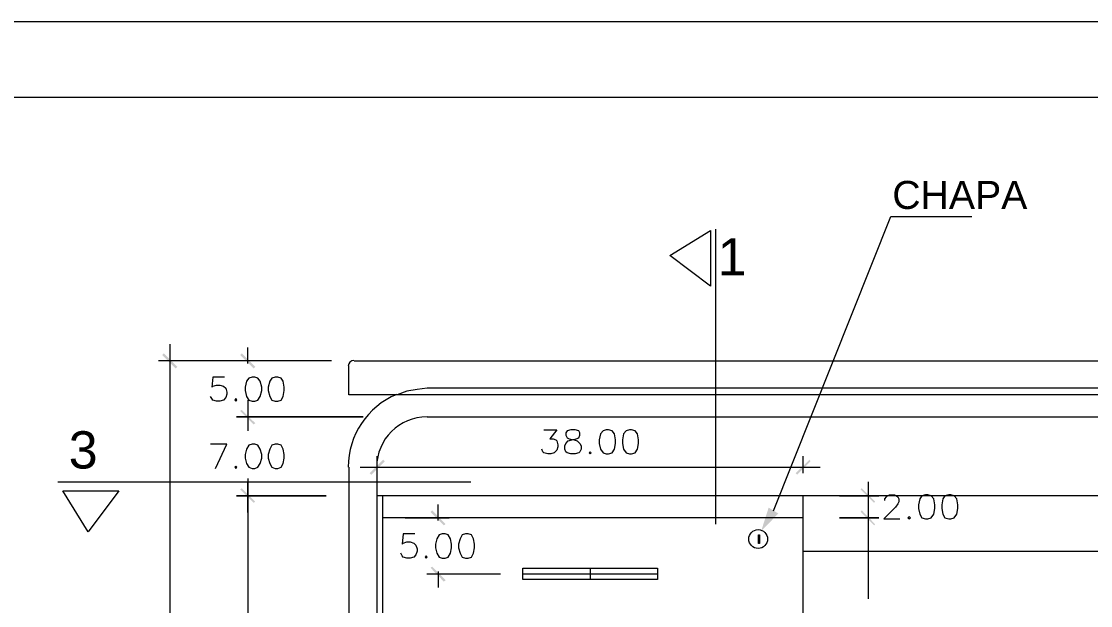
# Model space of a CAD drawing. Header units: inches. Extents: x 0.21 to 4.55, y 0.23 to 3.12.
# Drawn here: x 2.656 to 3.608, y 2.601 to 3.121 of the extents above; entities that cross this region are included whole.
import ezdxf

# ---------------------------------------------------------------- set-up
doc = ezdxf.new("R2010")
doc.units = ezdxf.units.IN
doc.header["$MEASUREMENT"] = 0
for name, color, linetype in [('PDF_0', 7, 'Continuous'), ('PDF_cotas', 7, 'Continuous'), ('PDF_MESA', 7, 'Continuous'), ('PDF_PIEZAS', 7, 'Continuous'), ('PDF_TEXTO', 7, 'Continuous')]:
    doc.layers.add(name, color=color, linetype=linetype)
doc.styles.add('PDF Arial', font='arial.ttf')

msp = doc.modelspace()

# ---------------------------------------------------------------- linework, layer by layer
at = {"layer": 'PDF_0', "lineweight": 5}
for points in [[(3.32543, 2.68527), (3.4298, 2.94765), (3.5021, 2.94765)], [(3.27372, 2.93616), (3.27372, 2.6733)], [(2.78773, 2.8337), (2.78773, 2.59095)], [(2.85716, 2.81646), (2.85716, 2.81886), (2.85716, 2.83083)], [(2.88732, 2.81886), (2.77768, 2.81886)], [(2.93185, 2.81886), (2.8471, 2.81886)], [(2.95196, 2.81886), (4.14178, 2.81886)], [(4.14657, 2.81407), (4.14657, 2.78869), (2.94717, 2.78869), (2.94717, 2.81407)], [(4.10348, 2.78869), (4.09486, 2.79204), (4.08576, 2.79348), (4.07666, 2.79444), (3.01708, 2.79444), (3.00798, 2.79348), (2.99888, 2.79204), (2.99027, 2.78869)], [(2.85716, 2.7839), (2.85716, 2.75661)], [(2.85716, 2.77098), (2.85716, 2.76906), (2.85716, 2.75709)], [(3.01708, 2.76906), (4.07666, 2.76906)], [(2.97255, 2.71879), (2.97255, 2.73411)], [(3.35176, 2.71879), (3.35176, 2.73411)], [(2.94717, 2.72405), (2.94717, 2.06905), (2.97255, 2.06905), (2.97255, 2.72405)], [(2.95723, 2.72405), (3.36708, 2.72405)], [(2.85716, 2.714), (2.85716, 2.46933)], [(2.85716, 2.68383), (2.85716, 2.71113)], [(3.40969, 2.71113), (3.40969, 2.69868), (3.40969, 2.67905), (3.40969, 2.66708)], [(4.12119, 2.69868), (2.97255, 2.69868)], [(2.97734, 2.69868), (2.97734, 2.19929), (3.35176, 2.19929), (3.35176, 2.69868)], [(3.38432, 2.69868), (3.41927, 2.69868)], [(3.02665, 2.67665), (3.02665, 2.67905), (3.02665, 2.69102)], [(3.40969, 2.69389), (3.40969, 2.60675)], [(3.35176, 2.67905), (2.97734, 2.67905)], [(2.99745, 2.67905), (3.03671, 2.67905)], [(4.12119, 2.64888), (3.35176, 2.64888)], [(3.0822, 2.62877), (3.0166, 2.62877)], [(3.02665, 2.63117), (3.02665, 2.62877), (3.02665, 2.6168)], [(3.222, 2.62877), (3.1023, 2.62877)], [(3.16215, 2.63404), (3.16215, 2.62398)]]:
    msp.add_lwpolyline(points, dxfattribs=at)
for points in [[(3.26941, 2.9352), (3.26941, 2.88541), (3.23302, 2.9127)], [(2.8471, 2.76906), (2.9601, 2.76906)], [(2.69245, 2.70299), (2.74225, 2.70299), (2.71496, 2.6666)], [(2.8471, 2.69868), (2.92706, 2.69868)], [(3.41927, 2.67905), (3.38432, 2.67905)], [(3.31202, 2.66372), (3.31298, 2.66372), (3.31298, 2.65606), (3.31202, 2.65606)], [(3.1023, 2.62398), (3.1023, 2.63404), (3.222, 2.63404), (3.222, 2.62398)]]:
    msp.add_lwpolyline(points, close=True, dxfattribs=at)
at = {"layer": 'PDF_0', "lineweight": 13}
for points in [[(2.83657, 2.80449), (2.82604, 2.80449), (2.82508, 2.79539), (2.82604, 2.79635), (2.82939, 2.79731), (2.83226, 2.79731), (2.83561, 2.79635), (2.83753, 2.79444), (2.83849, 2.79108), (2.83849, 2.78917), (2.83753, 2.7863), (2.83561, 2.7839), (2.83226, 2.78295), (2.82939, 2.78295), (2.82604, 2.7839), (2.82508, 2.78534), (2.82412, 2.78725)], [(3.12098, 2.75757), (3.13247, 2.75757), (3.12624, 2.74943), (3.12912, 2.74943), (3.13151, 2.74847), (3.13247, 2.74751), (3.13343, 2.74416), (3.13343, 2.74225), (3.13247, 2.73937), (3.13008, 2.73698), (3.1272, 2.73602), (3.12433, 2.73602), (3.12098, 2.73698), (3.12002, 2.73794), (3.11906, 2.74033)], [(2.82843, 2.7231), (2.83849, 2.74464), (2.82412, 2.74464)], [(3.42454, 2.69437), (3.42454, 2.6958), (3.42597, 2.69772), (3.42693, 2.69868), (3.42885, 2.69963), (3.43316, 2.69963), (3.43507, 2.69868), (3.43603, 2.69772), (3.43699, 2.6958), (3.43699, 2.69341), (3.43603, 2.69149), (3.43411, 2.68862), (3.42358, 2.67809), (3.43794, 2.67809)], [(3.00607, 2.66468), (2.99553, 2.66468), (2.99457, 2.65558), (2.99553, 2.65654), (2.99888, 2.6575), (3.00176, 2.6575), (3.00511, 2.65654), (3.00702, 2.65463), (3.00798, 2.65128), (3.00798, 2.64936), (3.00702, 2.64601), (3.00511, 2.64409), (3.00176, 2.64314), (2.99888, 2.64314), (2.99553, 2.64409), (2.99457, 2.64505), (2.99362, 2.64744)]]:
    msp.add_lwpolyline(points, dxfattribs=at)
for points in [[(2.86099, 2.80449), (2.85812, 2.80353), (2.8562, 2.80066), (2.85477, 2.79539), (2.85477, 2.79252), (2.8562, 2.78725), (2.85812, 2.7839), (2.86099, 2.78295), (2.86338, 2.78295), (2.86626, 2.7839), (2.86817, 2.78725), (2.86961, 2.79252), (2.86961, 2.79539), (2.86817, 2.80066), (2.86626, 2.80353), (2.86338, 2.80449)], [(2.88158, 2.80449), (2.87871, 2.80353), (2.87679, 2.80066), (2.87535, 2.79539), (2.87535, 2.79252), (2.87679, 2.78725), (2.87871, 2.7839), (2.88158, 2.78295), (2.88397, 2.78295), (2.88684, 2.7839), (2.88876, 2.78725), (2.88972, 2.79252), (2.88972, 2.79539), (2.88876, 2.80066), (2.88684, 2.80353), (2.88397, 2.80449)], [(2.84663, 2.78534), (2.84567, 2.7839), (2.84663, 2.78295), (2.84758, 2.7839)], [(3.14492, 2.75757), (3.14157, 2.75661), (3.14061, 2.7547), (3.14061, 2.75278), (3.14157, 2.75039), (3.14348, 2.74943), (3.14779, 2.74847), (3.15066, 2.74751), (3.15306, 2.74512), (3.15402, 2.7432), (3.15402, 2.74033), (3.15306, 2.73794), (3.1521, 2.73698), (3.14875, 2.73602), (3.14492, 2.73602), (3.14157, 2.73698), (3.14061, 2.73794), (3.13965, 2.74033), (3.13965, 2.7432), (3.14061, 2.74512), (3.14252, 2.74751), (3.14588, 2.74847), (3.14971, 2.74943), (3.1521, 2.75039), (3.15306, 2.75278), (3.15306, 2.7547), (3.1521, 2.75661), (3.14875, 2.75757)], [(3.17652, 2.75757), (3.17365, 2.75661), (3.17125, 2.75374), (3.17029, 2.74847), (3.17029, 2.74512), (3.17125, 2.74033), (3.17365, 2.73698), (3.17652, 2.73602), (3.17843, 2.73602), (3.18179, 2.73698), (3.1837, 2.74033), (3.18466, 2.74512), (3.18466, 2.74847), (3.1837, 2.75374), (3.18179, 2.75661), (3.17843, 2.75757)], [(3.19711, 2.75757), (3.19423, 2.75661), (3.19184, 2.75374), (3.19088, 2.74847), (3.19088, 2.74512), (3.19184, 2.74033), (3.19423, 2.73698), (3.19711, 2.73602), (3.19902, 2.73602), (3.20237, 2.73698), (3.20429, 2.74033), (3.20525, 2.74512), (3.20525, 2.74847), (3.20429, 2.75374), (3.20237, 2.75661), (3.19902, 2.75757)], [(2.86099, 2.74464), (2.85812, 2.74368), (2.8562, 2.74033), (2.85477, 2.73554), (2.85477, 2.73219), (2.8562, 2.7274), (2.85812, 2.72405), (2.86099, 2.7231), (2.86338, 2.7231), (2.86626, 2.72405), (2.86817, 2.7274), (2.86961, 2.73219), (2.86961, 2.73554), (2.86817, 2.74033), (2.86626, 2.74368), (2.86338, 2.74464)], [(2.88158, 2.74464), (2.87871, 2.74368), (2.87679, 2.74033), (2.87535, 2.73554), (2.87535, 2.73219), (2.87679, 2.7274), (2.87871, 2.72405), (2.88158, 2.7231), (2.88397, 2.7231), (2.88684, 2.72405), (2.88876, 2.7274), (2.88972, 2.73219), (2.88972, 2.73554), (2.88876, 2.74033), (2.88684, 2.74368), (2.88397, 2.74464)], [(3.16215, 2.73794), (3.1612, 2.73698), (3.16215, 2.73602), (3.16311, 2.73698)], [(2.84663, 2.72501), (2.84567, 2.72405), (2.84663, 2.7231), (2.84758, 2.72405)], [(3.46093, 2.69963), (3.45757, 2.69868), (3.45566, 2.6958), (3.4547, 2.69054), (3.4547, 2.68719), (3.45566, 2.6824), (3.45757, 2.67905), (3.46093, 2.67809), (3.46284, 2.67809), (3.46571, 2.67905), (3.46811, 2.6824), (3.46907, 2.68719), (3.46907, 2.69054), (3.46811, 2.6958), (3.46571, 2.69868), (3.46284, 2.69963)], [(3.48151, 2.69963), (3.47816, 2.69868), (3.47625, 2.6958), (3.47529, 2.69054), (3.47529, 2.68719), (3.47625, 2.6824), (3.47816, 2.67905), (3.48151, 2.67809), (3.48343, 2.67809), (3.4863, 2.67905), (3.4887, 2.6824), (3.48965, 2.68719), (3.48965, 2.69054), (3.4887, 2.6958), (3.4863, 2.69868), (3.48343, 2.69963)], [(3.44656, 2.68), (3.44513, 2.67905), (3.44656, 2.67809), (3.44752, 2.67905)], [(3.03048, 2.66468), (3.02761, 2.66372), (3.0257, 2.66037), (3.02426, 2.65558), (3.02426, 2.65223), (3.0257, 2.64744), (3.02761, 2.64409), (3.03048, 2.64314), (3.03288, 2.64314), (3.03575, 2.64409), (3.03767, 2.64744), (3.03862, 2.65223), (3.03862, 2.65558), (3.03767, 2.66037), (3.03575, 2.66372), (3.03288, 2.66468)], [(3.05107, 2.66468), (3.0482, 2.66372), (3.04629, 2.66037), (3.04485, 2.65558), (3.04485, 2.65223), (3.04629, 2.64744), (3.0482, 2.64409), (3.05107, 2.64314), (3.05347, 2.64314), (3.05634, 2.64409), (3.05826, 2.64744), (3.05921, 2.65223), (3.05921, 2.65558), (3.05826, 2.66037), (3.05634, 2.66372), (3.05347, 2.66468)], [(3.01612, 2.64505), (3.01516, 2.64409), (3.01612, 2.64314), (3.01708, 2.64409)]]:
    msp.add_lwpolyline(points, close=True, dxfattribs=at)
at = {"layer": 'PDF_0', "lineweight": 5}
msp.add_circle((3.31178, 2.66013), 0.00838, dxfattribs=at)
for centre, radius, start in [((2.95172, 2.81431), 0.00503, 90), ((3.01684, 2.72429), 0.07014, 112.65381), ((3.01684, 2.72429), 0.04477, 90)]:
    msp.add_arc(centre, radius, start, 180, dxfattribs=at)
at = {"layer": 'PDF_0', "transparency": 33554559}
for points in [[(2.79444, 2.81359), (2.78103, 2.82412), (2.78247, 2.82556)], [(2.793, 2.81215), (2.79444, 2.81359), (2.78103, 2.82412)], [(2.85189, 2.82556), (2.85046, 2.82412), (2.86386, 2.81359)], [(2.85046, 2.82412), (2.86386, 2.81359), (2.86243, 2.81215)], [(2.86386, 2.76331), (2.85046, 2.77433), (2.85189, 2.77528)], [(2.86386, 2.76331), (2.85046, 2.77433), (2.85189, 2.77528)], [(2.86243, 2.76236), (2.86386, 2.76331), (2.85046, 2.77433)], [(2.86243, 2.76236), (2.86386, 2.76331), (2.85046, 2.77433)], [(2.97782, 2.73076), (2.96728, 2.71735), (2.96585, 2.71879)], [(2.97925, 2.72932), (2.97782, 2.73076), (2.96728, 2.71735)], [(3.34506, 2.71879), (3.34649, 2.71735), (3.35751, 2.73076)], [(3.34649, 2.71735), (3.35751, 2.73076), (3.35846, 2.72932)], [(2.86386, 2.69341), (2.85046, 2.70442), (2.85189, 2.70538)], [(2.85189, 2.70538), (2.85046, 2.70442), (2.86386, 2.69341)], [(3.40395, 2.70538), (3.40299, 2.70442), (3.41592, 2.69341)], [(2.86243, 2.69245), (2.86386, 2.69341), (2.85046, 2.70442)], [(2.85046, 2.70442), (2.86386, 2.69341), (2.86243, 2.69245)], [(3.40299, 2.70442), (3.41592, 2.69341), (3.41496, 2.69245)], [(3.02139, 2.68575), (3.01995, 2.68431), (3.03336, 2.6733)], [(3.32973, 2.68288), (3.31441, 2.66708), (3.32112, 2.68814)], [(3.41592, 2.6733), (3.40299, 2.68431), (3.40395, 2.68575)], [(3.41592, 2.6733), (3.40299, 2.68431), (3.40395, 2.68575)], [(3.01995, 2.68431), (3.03336, 2.6733), (3.03192, 2.67234)], [(3.41496, 2.67234), (3.41592, 2.6733), (3.40299, 2.68431)], [(3.41496, 2.67234), (3.41592, 2.6733), (3.40299, 2.68431)], [(3.03336, 2.6235), (3.01995, 2.63452), (3.02139, 2.63547)], [(3.03192, 2.62207), (3.03336, 2.6235), (3.01995, 2.63452)]]:
    msp.add_solid(points, dxfattribs=at)
at = {"layer": 'PDF_cotas', "lineweight": 5}
msp.add_lwpolyline([(0.27308, 3.05395), (4.48508, 3.05395), (4.48508, 0.30132), (0.27308, 0.30132)], close=True, dxfattribs=at)
at = {"layer": 'PDF_MESA', "lineweight": 5}
msp.add_lwpolyline([(2.68814, 2.71113), (3.05586, 2.71113)], dxfattribs=at)
at = {"layer": 'PDF_PIEZAS', "lineweight": 5}
msp.add_lwpolyline([(0.20556, 3.12146), (4.55259, 3.12146), (4.55259, 0.23381), (0.20556, 0.23381)], close=True, dxfattribs=at)

# ---------------------------------------------------------------- texts
at = {"layer": 'PDF_TEXTO', "attachment_point": 7, "style": 'PDF Arial'}
for s, insert, char_height in [('CHAPA', (3.43124, 2.95393), 0.02499), ('1', (3.27563, 2.89498), 0.03318), ('3', (2.69772, 2.72251), 0.03318)]:
    msp.add_mtext(s, dxfattribs=dict(at, insert=insert, char_height=char_height))

doc.saveas('drawing.dxf')
